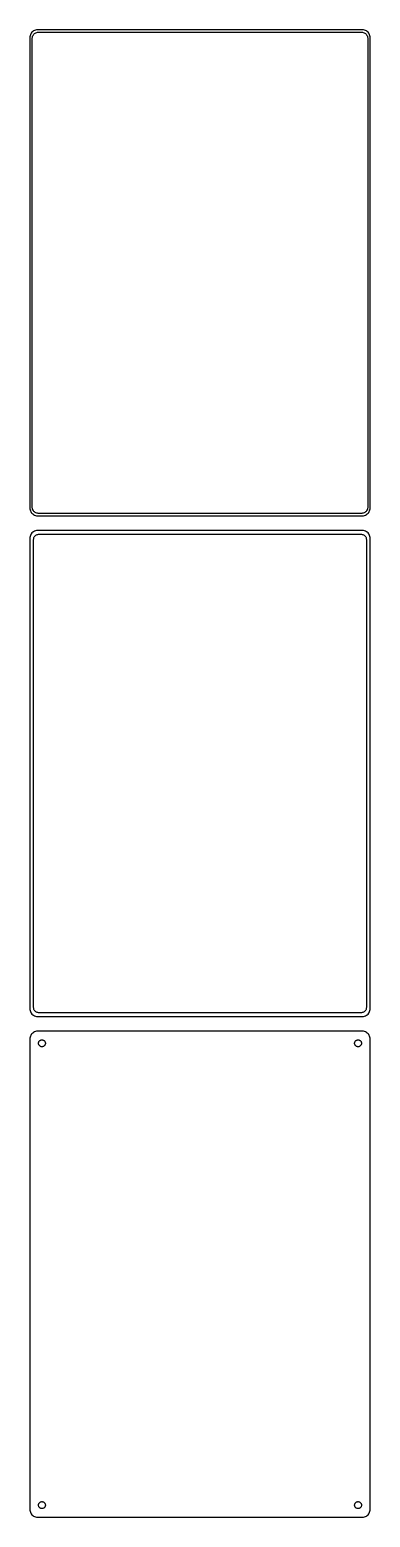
# Model space of a CAD drawing. Header units: metres. Extents: x -105 to 105, y 777 to 1695.
import ezdxf

# ---------------------------------------------------------------- set-up
doc = ezdxf.new("R2010")
doc.units = ezdxf.units.M

msp = doc.modelspace()

# ---------------------------------------------------------------- linework, layer by layer
for p, q in [((-104.961, 1690.63), (-105, 1690)), ((-105, 1690), (-105, 1400)), ((-104.843, 1691.24), (-104.961, 1690.63)), ((-104.649, 1691.84), (-104.843, 1691.24)), ((-104.382, 1692.41), (-104.649, 1691.84)), ((-104.045, 1692.94), (-104.382, 1692.41)), ((-103.645, 1693.42), (-104.045, 1692.94)), ((-103.187, 1693.85), (-103.645, 1693.42)), ((-103.5, 1689.5), (-103.468, 1690)), ((-103.5, 1400.5), (-103.5, 1689.5)), ((-103.468, 1690), (-103.374, 1690.49)), ((-103.374, 1690.49), (-103.219, 1690.97)), ((-103.219, 1690.97), (-103.005, 1691.43)), ((-102.679, 1694.22), (-103.187, 1693.85)), ((-103.005, 1691.43), (-102.736, 1691.85)), ((-102.736, 1691.85), (-102.416, 1692.24)), ((-102.129, 1694.52), (-102.679, 1694.22)), ((-102.416, 1692.24), (-102.05, 1692.58)), ((-101.545, 1694.76), (-102.129, 1694.52)), ((-102.05, 1692.58), (-101.643, 1692.88)), ((-101.643, 1692.88), (-101.203, 1693.12)), ((-100.937, 1694.91), (-101.545, 1694.76)), ((-101.203, 1693.12), (-100.736, 1693.3)), ((-100.314, 1694.99), (-100.937, 1694.91)), ((-100.736, 1693.3), (-100.25, 1693.43)), ((100.314, 1694.99), (-100.314, 1694.99)), ((-100.25, 1693.43), (-99.7512, 1693.49)), ((-99.7512, 1693.49), (99.7512, 1693.49)), ((99.7512, 1693.49), (100.25, 1693.43)), ((100.25, 1693.43), (100.736, 1693.3)), ((100.937, 1694.91), (100.314, 1694.99)), ((100.736, 1693.3), (101.203, 1693.12)), ((101.545, 1694.76), (100.937, 1694.91)), ((101.203, 1693.12), (101.643, 1692.88)), ((102.129, 1694.52), (101.545, 1694.76)), ((101.643, 1692.88), (102.05, 1692.58)), ((102.05, 1692.58), (102.416, 1692.24)), ((102.679, 1694.22), (102.129, 1694.52)), ((102.416, 1692.24), (102.736, 1691.85)), ((103.187, 1693.85), (102.679, 1694.22)), ((102.736, 1691.85), (103.005, 1691.43)), ((103.005, 1691.43), (103.219, 1690.97)), ((103.645, 1693.42), (103.187, 1693.85)), ((103.219, 1690.97), (103.374, 1690.49)), ((103.374, 1690.49), (103.468, 1690)), ((103.468, 1690), (103.5, 1689.5)), ((103.5, 1689.5), (103.5, 1400.5)), ((104.045, 1692.94), (103.645, 1693.42)), ((104.382, 1692.41), (104.045, 1692.94)), ((104.649, 1691.84), (104.382, 1692.41)), ((104.843, 1691.24), (104.649, 1691.84)), ((104.961, 1690.63), (104.843, 1691.24)), ((105, 1690), (104.961, 1690.63)), ((105, 1400), (105, 1690)), ((-105, 1400), (-104.961, 1399.37)), ((-104.961, 1399.37), (-104.843, 1398.76)), ((-104.843, 1398.76), (-104.649, 1398.16)), ((-104.649, 1398.16), (-104.382, 1397.59)), ((-104.382, 1397.59), (-104.045, 1397.06)), ((-104.045, 1397.06), (-103.645, 1396.58)), ((-103.645, 1396.58), (-103.187, 1396.15)), ((-103.468, 1400), (-103.5, 1400.5)), ((-103.374, 1399.51), (-103.468, 1400)), ((-103.219, 1399.03), (-103.374, 1399.51)), ((-103.005, 1398.57), (-103.219, 1399.03)), ((-103.187, 1396.15), (-102.679, 1395.78)), ((-102.736, 1398.15), (-103.005, 1398.57)), ((-102.416, 1397.76), (-102.736, 1398.15)), ((-102.679, 1395.78), (-102.129, 1395.48)), ((-102.05, 1397.42), (-102.416, 1397.76)), ((-102.129, 1395.48), (-101.545, 1395.24)), ((-101.643, 1397.12), (-102.05, 1397.42)), ((-101.203, 1396.88), (-101.643, 1397.12)), ((-100.736, 1396.7), (-101.203, 1396.88)), ((-100.25, 1396.57), (-100.736, 1396.7)), ((-99.7512, 1396.51), (-100.25, 1396.57)), ((99.7512, 1396.51), (-99.7512, 1396.51)), ((100.25, 1396.57), (99.7512, 1396.51)), ((100.736, 1396.7), (100.25, 1396.57)), ((101.203, 1396.88), (100.736, 1396.7)), ((101.643, 1397.12), (101.203, 1396.88)), ((101.545, 1395.24), (102.129, 1395.48)), ((102.05, 1397.42), (101.643, 1397.12)), ((102.416, 1397.76), (102.05, 1397.42)), ((102.129, 1395.48), (102.679, 1395.78)), ((102.736, 1398.15), (102.416, 1397.76)), ((102.679, 1395.78), (103.187, 1396.15)), ((103.005, 1398.57), (102.736, 1398.15)), ((103.219, 1399.03), (103.005, 1398.57)), ((103.187, 1396.15), (103.645, 1396.58)), ((103.374, 1399.51), (103.219, 1399.03)), ((103.468, 1400), (103.374, 1399.51)), ((103.5, 1400.5), (103.468, 1400)), ((103.645, 1396.58), (104.045, 1397.06)), ((104.045, 1397.06), (104.382, 1397.59)), ((104.382, 1397.59), (104.649, 1398.16)), ((104.649, 1398.16), (104.843, 1398.76)), ((104.843, 1398.76), (104.961, 1399.37)), ((104.961, 1399.37), (105, 1400)), ((-101.545, 1395.24), (-100.937, 1395.09)), ((-100.937, 1395.09), (-100.314, 1395.01)), ((-100.314, 1395.01), (100.314, 1395.01)), ((100.314, 1395.01), (100.937, 1395.09)), ((100.937, 1395.09), (101.545, 1395.24)), ((-104.961, 1381.63), (-105, 1381)), ((-105, 1381), (-105, 1091)), ((-104.843, 1382.24), (-104.961, 1381.63)), ((-104.649, 1382.84), (-104.843, 1382.24)), ((-104.382, 1383.41), (-104.649, 1382.84)), ((-104.045, 1383.94), (-104.382, 1383.41)), ((-103.645, 1384.42), (-104.045, 1383.94)), ((-103.187, 1384.85), (-103.645, 1384.42)), ((-102.679, 1385.22), (-103.187, 1384.85)), ((-102.129, 1385.52), (-102.679, 1385.22)), ((-102.613, 1380.5), (-102.588, 1380.89)), ((-102.613, 1091.5), (-102.613, 1380.5)), ((-102.588, 1380.89), (-102.515, 1381.27)), ((-102.515, 1381.27), (-102.394, 1381.65)), ((-102.394, 1381.65), (-102.228, 1382)), ((-102.228, 1382), (-102.018, 1382.33)), ((-101.545, 1385.76), (-102.129, 1385.52)), ((-102.018, 1382.33), (-101.769, 1382.63)), ((-101.769, 1382.63), (-101.484, 1382.9)), ((-100.937, 1385.91), (-101.545, 1385.76)), ((-101.484, 1382.9), (-101.168, 1383.13)), ((-101.168, 1383.13), (-100.825, 1383.32)), ((-100.314, 1385.99), (-100.937, 1385.91)), ((-100.825, 1383.32), (-100.462, 1383.46)), ((-100.462, 1383.46), (-100.083, 1383.56)), ((100.314, 1385.99), (-100.314, 1385.99)), ((-100.083, 1383.56), (-99.6955, 1383.61)), ((-99.6955, 1383.61), (99.6955, 1383.61)), ((99.6955, 1383.61), (100.083, 1383.56)), ((100.083, 1383.56), (100.462, 1383.46)), ((100.937, 1385.91), (100.314, 1385.99)), ((100.462, 1383.46), (100.825, 1383.32)), ((100.825, 1383.32), (101.168, 1383.13)), ((101.545, 1385.76), (100.937, 1385.91)), ((101.168, 1383.13), (101.484, 1382.9)), ((101.484, 1382.9), (101.769, 1382.63)), ((102.129, 1385.52), (101.545, 1385.76)), ((101.769, 1382.63), (102.018, 1382.33)), ((102.018, 1382.33), (102.228, 1382)), ((102.679, 1385.22), (102.129, 1385.52)), ((102.228, 1382), (102.394, 1381.65)), ((102.394, 1381.65), (102.515, 1381.27)), ((102.515, 1381.27), (102.588, 1380.89)), ((102.588, 1380.89), (102.613, 1380.5)), ((102.613, 1380.5), (102.613, 1091.5)), ((103.187, 1384.85), (102.679, 1385.22)), ((103.645, 1384.42), (103.187, 1384.85)), ((104.045, 1383.94), (103.645, 1384.42)), ((104.382, 1383.41), (104.045, 1383.94)), ((104.649, 1382.84), (104.382, 1383.41)), ((104.843, 1382.24), (104.649, 1382.84)), ((104.961, 1381.63), (104.843, 1382.24)), ((105, 1381), (104.961, 1381.63)), ((105, 1091), (105, 1381)), ((-105, 1091), (-104.961, 1090.37)), ((-104.961, 1090.37), (-104.843, 1089.76)), ((-104.843, 1089.76), (-104.649, 1089.16)), ((-104.649, 1089.16), (-104.382, 1088.59)), ((-104.382, 1088.59), (-104.045, 1088.06)), ((-104.045, 1088.06), (-103.645, 1087.58)), ((-103.645, 1087.58), (-103.187, 1087.15)), ((-103.187, 1087.15), (-102.679, 1086.78)), ((-102.679, 1086.78), (-102.129, 1086.48)), ((-102.588, 1091.11), (-102.613, 1091.5)), ((-102.515, 1090.73), (-102.588, 1091.11)), ((-102.394, 1090.35), (-102.515, 1090.73)), ((-102.228, 1090), (-102.394, 1090.35)), ((-102.018, 1089.67), (-102.228, 1090)), ((-102.129, 1086.48), (-101.545, 1086.24)), ((-101.769, 1089.37), (-102.018, 1089.67)), ((-101.484, 1089.1), (-101.769, 1089.37)), ((-101.545, 1086.24), (-100.937, 1086.09)), ((-101.168, 1088.87), (-101.484, 1089.1)), ((-100.825, 1088.68), (-101.168, 1088.87)), ((-100.937, 1086.09), (-100.314, 1086.01)), ((-100.462, 1088.54), (-100.825, 1088.68)), ((-100.083, 1088.44), (-100.462, 1088.54)), ((-100.314, 1086.01), (100.314, 1086.01)), ((-99.6955, 1088.39), (-100.083, 1088.44)), ((99.6955, 1088.39), (-99.6955, 1088.39)), ((100.083, 1088.44), (99.6955, 1088.39)), ((100.462, 1088.54), (100.083, 1088.44)), ((100.314, 1086.01), (100.937, 1086.09)), ((100.825, 1088.68), (100.462, 1088.54)), ((101.168, 1088.87), (100.825, 1088.68)), ((100.937, 1086.09), (101.545, 1086.24)), ((101.484, 1089.1), (101.168, 1088.87)), ((101.769, 1089.37), (101.484, 1089.1)), ((101.545, 1086.24), (102.129, 1086.48)), ((102.018, 1089.67), (101.769, 1089.37)), ((102.228, 1090), (102.018, 1089.67)), ((102.129, 1086.48), (102.679, 1086.78)), ((102.394, 1090.35), (102.228, 1090)), ((102.515, 1090.73), (102.394, 1090.35)), ((102.588, 1091.11), (102.515, 1090.73)), ((102.613, 1091.5), (102.588, 1091.11)), ((102.679, 1086.78), (103.187, 1087.15)), ((103.187, 1087.15), (103.645, 1087.58)), ((103.645, 1087.58), (104.045, 1088.06)), ((104.045, 1088.06), (104.382, 1088.59)), ((104.382, 1088.59), (104.649, 1089.16)), ((104.649, 1089.16), (104.843, 1089.76)), ((104.843, 1089.76), (104.961, 1090.37)), ((104.961, 1090.37), (105, 1091)), ((-104.382, 1074.41), (-104.649, 1073.84)), ((-104.045, 1074.94), (-104.382, 1074.41)), ((-103.645, 1075.42), (-104.045, 1074.94)), ((-103.187, 1075.85), (-103.645, 1075.42)), ((-102.679, 1076.22), (-103.187, 1075.85)), ((-102.129, 1076.52), (-102.679, 1076.22)), ((-101.545, 1076.76), (-102.129, 1076.52)), ((-100.937, 1076.91), (-101.545, 1076.76)), ((-100.314, 1076.99), (-100.937, 1076.91)), ((100.314, 1076.99), (-100.314, 1076.99)), ((100.937, 1076.91), (100.314, 1076.99)), ((101.545, 1076.76), (100.937, 1076.91)), ((102.129, 1076.52), (101.545, 1076.76)), ((102.679, 1076.22), (102.129, 1076.52)), ((103.187, 1075.85), (102.679, 1076.22)), ((103.645, 1075.42), (103.187, 1075.85)), ((104.045, 1074.94), (103.645, 1075.42)), ((104.382, 1074.41), (104.045, 1074.94)), ((104.649, 1073.84), (104.382, 1074.41)), ((-104.961, 1072.63), (-105, 1072)), ((-105, 1072), (-105, 782)), ((-104.843, 1073.24), (-104.961, 1072.63)), ((-104.649, 1073.84), (-104.843, 1073.24)), ((-99.6353, 1069.5), (-99.6185, 1069.77)), ((-99.6185, 1069.23), (-99.6353, 1069.5)), ((-99.6185, 1069.77), (-99.5682, 1070.03)), ((-99.5682, 1068.97), (-99.6185, 1069.23)), ((-99.5682, 1070.03), (-99.4853, 1070.29)), ((-99.4853, 1068.71), (-99.5682, 1068.97)), ((-99.4853, 1070.29), (-99.3712, 1070.53)), ((-99.3712, 1068.47), (-99.4853, 1068.71)), ((-99.3712, 1070.53), (-99.2275, 1070.76)), ((-99.2275, 1068.24), (-99.3712, 1068.47)), ((-99.2275, 1070.76), (-99.0566, 1070.96)), ((-99.0566, 1068.04), (-99.2275, 1068.24)), ((-99.0566, 1070.96), (-98.8611, 1071.15)), ((-98.8611, 1067.85), (-99.0566, 1068.04)), ((-98.8611, 1071.15), (-98.6441, 1071.3)), ((-98.6441, 1067.7), (-98.8611, 1067.85)), ((-98.6441, 1071.3), (-98.4092, 1071.43)), ((-98.4092, 1067.57), (-98.6441, 1067.7)), ((-98.4092, 1071.43), (-98.1598, 1071.53)), ((-98.1598, 1067.47), (-98.4092, 1067.57)), ((-98.1598, 1071.53), (-97.9001, 1071.6)), ((-97.9001, 1067.4), (-98.1598, 1067.47)), ((-97.9001, 1071.6), (-97.6341, 1071.63)), ((-97.6341, 1067.37), (-97.9001, 1067.4)), ((-97.6341, 1071.63), (-97.3659, 1071.63)), ((-97.3659, 1067.37), (-97.6341, 1067.37)), ((-97.3659, 1071.63), (-97.0999, 1071.6)), ((-97.0999, 1067.4), (-97.3659, 1067.37)), ((-97.0999, 1071.6), (-96.8401, 1071.53)), ((-96.8401, 1067.47), (-97.0999, 1067.4)), ((-96.8401, 1071.53), (-96.5908, 1071.43)), ((-96.5908, 1067.57), (-96.8401, 1067.47)), ((-96.5908, 1071.43), (-96.3559, 1071.3)), ((-96.3559, 1067.7), (-96.5908, 1067.57)), ((-96.3559, 1071.3), (-96.1389, 1071.15)), ((-96.1389, 1067.85), (-96.3559, 1067.7)), ((-96.1389, 1071.15), (-95.9434, 1070.96)), ((-95.9434, 1068.04), (-96.1389, 1067.85)), ((-95.9434, 1070.96), (-95.7725, 1070.76)), ((-95.7725, 1068.24), (-95.9434, 1068.04)), ((-95.7725, 1070.76), (-95.6288, 1070.53)), ((-95.6288, 1068.47), (-95.7725, 1068.24)), ((-95.6288, 1070.53), (-95.5146, 1070.29)), ((-95.5146, 1068.71), (-95.6288, 1068.47)), ((-95.5146, 1070.29), (-95.4318, 1070.03)), ((-95.4318, 1068.97), (-95.5146, 1068.71)), ((-95.4318, 1070.03), (-95.3815, 1069.77)), ((-95.3815, 1069.23), (-95.4318, 1068.97)), ((-95.3815, 1069.77), (-95.3647, 1069.5)), ((-95.3647, 1069.5), (-95.3815, 1069.23)), ((95.3647, 1069.5), (95.3815, 1069.77)), ((95.3815, 1069.23), (95.3647, 1069.5)), ((95.3815, 1069.77), (95.4318, 1070.03)), ((95.4318, 1068.97), (95.3815, 1069.23)), ((95.4318, 1070.03), (95.5146, 1070.29)), ((95.5146, 1068.71), (95.4318, 1068.97)), ((95.5146, 1070.29), (95.6288, 1070.53)), ((95.6288, 1068.47), (95.5146, 1068.71)), ((95.6288, 1070.53), (95.7725, 1070.76)), ((95.7725, 1068.24), (95.6288, 1068.47)), ((95.7725, 1070.76), (95.9434, 1070.96)), ((95.9434, 1068.04), (95.7725, 1068.24)), ((95.9434, 1070.96), (96.1389, 1071.15)), ((96.1389, 1067.85), (95.9434, 1068.04)), ((96.1389, 1071.15), (96.3559, 1071.3)), ((96.3559, 1067.7), (96.1389, 1067.85)), ((96.3559, 1071.3), (96.5908, 1071.43)), ((96.5908, 1067.57), (96.3559, 1067.7)), ((96.5908, 1071.43), (96.8401, 1071.53)), ((96.8401, 1067.47), (96.5908, 1067.57)), ((96.8401, 1071.53), (97.0999, 1071.6)), ((97.0999, 1067.4), (96.8401, 1067.47)), ((97.0999, 1071.6), (97.3659, 1071.63)), ((97.3659, 1067.37), (97.0999, 1067.4)), ((97.3659, 1071.63), (97.6341, 1071.63)), ((97.6341, 1067.37), (97.3659, 1067.37)), ((97.6341, 1071.63), (97.9001, 1071.6)), ((97.9001, 1067.4), (97.6341, 1067.37)), ((97.9001, 1071.6), (98.1598, 1071.53)), ((98.1598, 1067.47), (97.9001, 1067.4)), ((98.1598, 1071.53), (98.4092, 1071.43)), ((98.4092, 1067.57), (98.1598, 1067.47)), ((98.4092, 1071.43), (98.6441, 1071.3)), ((98.6441, 1067.7), (98.4092, 1067.57)), ((98.6441, 1071.3), (98.8611, 1071.15)), ((98.8611, 1067.85), (98.6441, 1067.7)), ((98.8611, 1071.15), (99.0566, 1070.96)), ((99.0566, 1068.04), (98.8611, 1067.85)), ((99.0566, 1070.96), (99.2275, 1070.76)), ((99.2275, 1068.24), (99.0566, 1068.04)), ((99.2275, 1070.76), (99.3712, 1070.53)), ((99.3712, 1068.47), (99.2275, 1068.24)), ((99.3712, 1070.53), (99.4853, 1070.29)), ((99.4853, 1068.71), (99.3712, 1068.47)), ((99.4853, 1070.29), (99.5682, 1070.03)), ((99.5682, 1068.97), (99.4853, 1068.71)), ((99.5682, 1070.03), (99.6185, 1069.77)), ((99.6185, 1069.23), (99.5682, 1068.97)), ((99.6185, 1069.77), (99.6353, 1069.5)), ((99.6353, 1069.5), (99.6185, 1069.23)), ((104.843, 1073.24), (104.649, 1073.84)), ((104.961, 1072.63), (104.843, 1073.24)), ((105, 1072), (104.961, 1072.63)), ((105, 782), (105, 1072)), ((-105, 782), (-104.961, 781.373)), ((-104.961, 781.373), (-104.843, 780.757)), ((-104.843, 780.757), (-104.649, 780.159)), ((-99.6353, 784.5), (-99.6185, 784.768)), ((-99.6185, 784.232), (-99.6353, 784.5)), ((-99.6185, 784.768), (-99.5682, 785.031)), ((-99.5682, 783.969), (-99.6185, 784.232)), ((-99.5682, 785.031), (-99.4853, 785.286)), ((-99.4853, 783.714), (-99.5682, 783.969)), ((-99.4853, 785.286), (-99.3712, 785.529)), ((-99.3712, 783.471), (-99.4853, 783.714)), ((-99.3712, 785.529), (-99.2275, 785.755)), ((-99.2275, 783.245), (-99.3712, 783.471)), ((-99.2275, 785.755), (-99.0566, 785.962)), ((-99.0566, 783.038), (-99.2275, 783.245)), ((-99.0566, 785.962), (-98.8611, 786.145)), ((-98.8611, 782.855), (-99.0566, 783.038)), ((-98.8611, 786.145), (-98.6441, 786.303)), ((-98.6441, 782.697), (-98.8611, 782.855)), ((-98.6441, 786.303), (-98.4092, 786.432)), ((-98.4092, 782.568), (-98.6441, 782.697)), ((-98.4092, 786.432), (-98.1598, 786.531)), ((-98.1598, 782.469), (-98.4092, 782.568)), ((-98.1598, 786.531), (-97.9001, 786.597)), ((-97.9001, 782.403), (-98.1598, 782.469)), ((-97.9001, 786.597), (-97.6341, 786.631)), ((-97.6341, 782.369), (-97.9001, 782.403)), ((-97.6341, 786.631), (-97.3659, 786.631)), ((-97.3659, 782.369), (-97.6341, 782.369)), ((-97.3659, 786.631), (-97.0999, 786.597)), ((-97.0999, 782.403), (-97.3659, 782.369)), ((-97.0999, 786.597), (-96.8401, 786.531)), ((-96.8401, 782.469), (-97.0999, 782.403)), ((-96.8401, 786.531), (-96.5908, 786.432)), ((-96.5908, 782.568), (-96.8401, 782.469)), ((-96.5908, 786.432), (-96.3559, 786.303)), ((-96.3559, 782.697), (-96.5908, 782.568)), ((-96.3559, 786.303), (-96.1389, 786.145)), ((-96.1389, 782.855), (-96.3559, 782.697)), ((-96.1389, 786.145), (-95.9434, 785.962)), ((-95.9434, 783.038), (-96.1389, 782.855)), ((-95.9434, 785.962), (-95.7725, 785.755)), ((-95.7725, 783.245), (-95.9434, 783.038)), ((-95.7725, 785.755), (-95.6288, 785.529)), ((-95.6288, 783.471), (-95.7725, 783.245)), ((-95.6288, 785.529), (-95.5146, 785.286)), ((-95.5146, 783.714), (-95.6288, 783.471)), ((-95.5146, 785.286), (-95.4318, 785.031)), ((-95.4318, 783.969), (-95.5146, 783.714)), ((-95.4318, 785.031), (-95.3815, 784.768)), ((-95.3815, 784.232), (-95.4318, 783.969)), ((-95.3815, 784.768), (-95.3647, 784.5)), ((-95.3647, 784.5), (-95.3815, 784.232)), ((95.3647, 784.5), (95.3815, 784.768)), ((95.3815, 784.232), (95.3647, 784.5)), ((95.3815, 784.768), (95.4318, 785.031)), ((95.4318, 783.969), (95.3815, 784.232)), ((95.4318, 785.031), (95.5146, 785.286)), ((95.5146, 783.714), (95.4318, 783.969)), ((95.5146, 785.286), (95.6288, 785.529)), ((95.6288, 783.471), (95.5146, 783.714)), ((95.6288, 785.529), (95.7725, 785.755)), ((95.7725, 783.245), (95.6288, 783.471)), ((95.7725, 785.755), (95.9434, 785.962)), ((95.9434, 783.038), (95.7725, 783.245)), ((95.9434, 785.962), (96.1389, 786.145)), ((96.1389, 782.855), (95.9434, 783.038)), ((96.1389, 786.145), (96.3559, 786.303)), ((96.3559, 782.697), (96.1389, 782.855)), ((96.3559, 786.303), (96.5908, 786.432)), ((96.5908, 782.568), (96.3559, 782.697)), ((96.5908, 786.432), (96.8401, 786.531)), ((96.8401, 782.469), (96.5908, 782.568)), ((96.8401, 786.531), (97.0999, 786.597)), ((97.0999, 782.403), (96.8401, 782.469)), ((97.0999, 786.597), (97.3659, 786.631)), ((97.3659, 782.369), (97.0999, 782.403)), ((97.3659, 786.631), (97.6341, 786.631)), ((97.6341, 782.369), (97.3659, 782.369)), ((97.6341, 786.631), (97.9001, 786.597)), ((97.9001, 782.403), (97.6341, 782.369)), ((97.9001, 786.597), (98.1598, 786.531)), ((98.1598, 782.469), (97.9001, 782.403)), ((98.1598, 786.531), (98.4092, 786.432)), ((98.4092, 782.568), (98.1598, 782.469)), ((98.4092, 786.432), (98.6441, 786.303)), ((98.6441, 782.697), (98.4092, 782.568)), ((98.6441, 786.303), (98.8611, 786.145)), ((98.8611, 782.855), (98.6441, 782.697)), ((98.8611, 786.145), (99.0566, 785.962)), ((99.0566, 783.038), (98.8611, 782.855)), ((99.0566, 785.962), (99.2275, 785.755)), ((99.2275, 783.245), (99.0566, 783.038)), ((99.2275, 785.755), (99.3712, 785.529)), ((99.3712, 783.471), (99.2275, 783.245)), ((99.3712, 785.529), (99.4853, 785.286)), ((99.4853, 783.714), (99.3712, 783.471)), ((99.4853, 785.286), (99.5682, 785.031)), ((99.5682, 783.969), (99.4853, 783.714)), ((99.5682, 785.031), (99.6185, 784.768)), ((99.6185, 784.232), (99.5682, 783.969)), ((99.6185, 784.768), (99.6353, 784.5)), ((99.6353, 784.5), (99.6185, 784.232)), ((104.649, 780.159), (104.843, 780.757)), ((104.843, 780.757), (104.961, 781.373)), ((104.961, 781.373), (105, 782)), ((-104.649, 780.159), (-104.382, 779.591)), ((-104.382, 779.591), (-104.045, 779.061)), ((-104.045, 779.061), (-103.645, 778.577)), ((-103.645, 778.577), (-103.187, 778.147)), ((-103.187, 778.147), (-102.679, 777.778)), ((-102.679, 777.778), (-102.129, 777.476)), ((-102.129, 777.476), (-101.545, 777.245)), ((-101.545, 777.245), (-100.937, 777.089)), ((-100.937, 777.089), (-100.314, 777.01)), ((-100.314, 777.01), (100.314, 777.01)), ((100.314, 777.01), (100.937, 777.089)), ((100.937, 777.089), (101.545, 777.245)), ((101.545, 777.245), (102.129, 777.476)), ((102.129, 777.476), (102.679, 777.778)), ((102.679, 777.778), (103.187, 778.147)), ((103.187, 778.147), (103.645, 778.577)), ((103.645, 778.577), (104.045, 779.061)), ((104.045, 779.061), (104.382, 779.591)), ((104.382, 779.591), (104.649, 780.159))]:
    msp.add_line(p, q)

doc.saveas('drawing.dxf')
